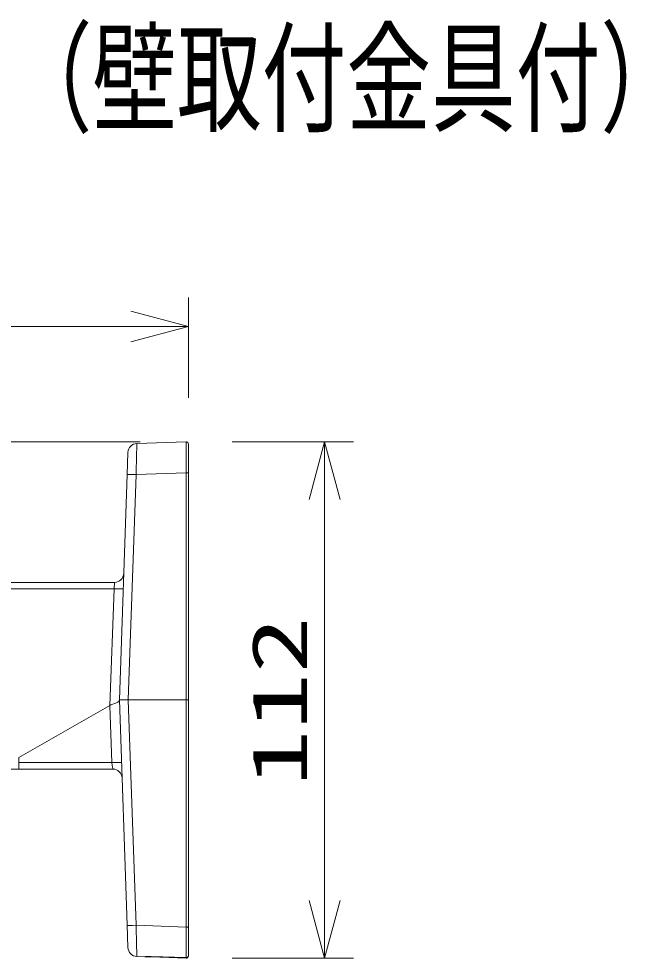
# Model space of a CAD drawing. Units: millimetres on the paper. Extents: x -62 to 65, y -59 to 59.
# Drawn here: x 34.81 to 61.17, y 18.57 to 59.31 of the extents above; entities that cross this region are included whole.
import ezdxf
from ezdxf.enums import TextEntityAlignment as Align

# ---------------------------------------------------------------- set-up
doc = ezdxf.new("R2010")
doc.units = ezdxf.units.MM
doc.layers.add('0-0_MOJI1', color=7, linetype='Continuous')
for name, color, linetype, lineweight in [('0-2_GAIKEI', 4, 'Continuous', 9), ('0-3_SUNPO', 7, 'Continuous', 9), ('0-4_0', 7, 'Continuous', 9)]:
    doc.layers.add(name, color=color, linetype=linetype, lineweight=lineweight)
doc.styles.add('ＭＳ ゴシック', font='')
doc.styles.get('ＭＳ ゴシック').set_extended_font_data('MS Gothic')

# ---------------------------------------------------------------- blocks, each defined once
blk = doc.blocks.new('_Open30')
at = {"layer": '0-4_0'}
blk.add_line((0, 0), (-1, 0), dxfattribs=at)
blk.add_lwpolyline([(-1, 0.2679), (0, 0), (-1, -0.2679)], dxfattribs=at)

msp = doc.modelspace()

# ---------------------------------------------------------------- linework, layer by layer
at = {"layer": '0-2_GAIKEI', "color": 7}
for p, q in [((42.072, 40.969), (39.936, 40.895)), ((42.175, 40.869), (42.175, 18.699)), ((39.55, 40.509), (39.516, 39.543)), ((39.175, 29.773), (39.516, 39.543)), ((21.75, 34.873), (38.967, 34.873)), ((39.175, 29.773), (39.516, 20.002)), ((4.886, 26.773), (38.894, 26.773)), ((39.55, 19.037), (39.516, 20.002)), ((40.276, 18.639), (39.936, 18.651)), ((40.276, 18.639), (40.561, 18.629)), ((42.072, 18.576), (40.561, 18.629)), ((42.175, 18.698), (42.175, 18.676))]:
    msp.add_line(p, q, dxfattribs=at)
at = {"layer": '0-2_GAIKEI'}
for p, q in [((39.561, 29.773), (39.902, 39.543)), ((42.072, 39.619), (39.902, 39.543)), ((42.072, 39.619), (42.072, 19.927)), ((38.944, 34.595), (38.967, 34.873)), ((38.944, 34.595), (22.812, 34.595)), ((38.767, 29.539), (38.944, 34.595)), ((42.175, 29.773), (39.175, 29.773)), ((39.175, 29.768), (39.175, 29.773)), ((39.561, 29.773), (39.902, 20.002)), ((38.767, 29.538), (34.815, 27.273)), ((38.767, 29.538), (38.767, 29.539)), ((34.807, 27.084), (34.815, 27.084)), ((34.815, 27.273), (34.815, 26.773)), ((42.072, 19.927), (39.902, 20.002)), ((40.561, 18.653), (42.071, 18.601)), ((40.561, 18.653), (40.561, 18.652)), ((40.561, 18.652), (42.072, 18.599)), ((42.173, 18.676), (42.175, 18.676))]:
    msp.add_line(p, q, dxfattribs=at)
for points in [[(39.936, 40.895), (39.936, 40.894), (39.935, 40.894), (39.935, 40.892), (39.933, 40.876), (39.927, 40.735), (39.918, 40.41), (39.902, 39.543)], [(42.072, 40.969), (42.072, 40.969), (42.071, 40.967), (42.071, 40.816), (42.072, 39.619)], [(39.175, 29.768), (39.172, 29.744), (39.163, 29.724), (39.149, 29.706), (39.129, 29.689), (39.105, 29.675), (39.045, 29.648), (38.971, 29.621), (38.891, 29.593), (38.808, 29.559), (38.767, 29.539)], [(38.767, 29.538), (38.853, 27.062), (34.815, 27.062)], [(39.936, 18.651), (39.936, 18.651), (39.935, 18.652), (39.935, 18.653), (39.933, 18.67), (39.927, 18.81), (39.918, 19.135), (39.902, 20.002)], [(42.072, 19.927), (42.07, 18.807), (42.071, 18.601)], [(40.561, 18.653), (40.469, 18.654), (40.412, 18.651), (40.317, 18.642), (40.276, 18.639)], [(40.561, 18.652), (40.416, 18.65), (40.308, 18.64), (40.276, 18.639)]]:
    msp.add_lwpolyline(points, dxfattribs=at)
at = {"layer": '0-2_GAIKEI', "color": 7}
for centre, radius, start, end in [((39.95, 40.495), 0.4, 92, 178), ((42.075, 40.869), 0.1, 0, 92), ((38.967, 35.273), 0.4, 270, 358), ((39.95, 19.051), 0.4, 182, 268), ((42.075, 18.676), 0.1, 268, 0)]:
    msp.add_arc(centre, radius, start, end, dxfattribs=at)
at = {"layer": '0-2_GAIKEI'}
for centre, radius, start, end in [((38.894, 26.373), 0.4, 2, 90), ((42.076, 18.7), 0.0992, 267.1247, 359.3761), ((42.075, 18.699), 0.1, 268.0133, 0)]:
    msp.add_arc(centre, radius, start, end, dxfattribs=at)
for centre, major_axis, ratio, start_param, end_param in [((39.916, 39.529), (-0.4, 0.014), 0.033683, 4.748472, 6.283185), ((42.075, 39.615), (0.1, 0), 0.034921, 6.283185, 7.888867), ((38.944, 34.611), (0.4, -0.014), 0.039162, 4.713757, 6.283185), ((38.87, 27.048), (-0.4, -0.014), 0.036391, 3.141593, 4.75362), ((38.869, 27.073), (0.025, -0.3), 0.056277, 4.742699, 6.278585), ((39.916, 20.016), (0.4, 0.014), 0.033683, 3.141593, 4.676306), ((42.075, 19.93), (0.1, 0), 0.034921, 4.677504, 6.283185), ((40.565, 18.729), (0.0035, 0.0999), 0.034878, 3.141593, 3.824947), ((42.075, 18.699), (-0.0035, -0.0999), 0.034879, 6.095611, 6.283185), ((42.075, 18.676), (0.0035, 0.0999), 0.034878, 3.141593, 3.831097)]:
    msp.add_ellipse(centre, major_axis=major_axis, ratio=ratio, start_param=start_param, end_param=end_param, dxfattribs=at)
at = {"layer": '0-3_SUNPO'}
for p, q in [((42.175, 42.868), (42.175, 47.218)), ((7.086, 45.968), (39.675, 45.968)), ((40.072, 40.969), (-1.664, 40.969)), ((44.072, 40.968), (49.332, 40.968)), ((48.082, 38.468), (48.082, 21.075)), ((44.072, 18.575), (49.332, 18.575))]:
    msp.add_line(p, q, dxfattribs=at)

# ---------------------------------------------------------------- block references
at = {"layer": '0-3_SUNPO', "xscale": 2.5, "yscale": 2.5}
msp.add_blockref('_Open30', (42.175, 45.968), dxfattribs=at)
for p, rotation in [((48.082, 40.968), 90), ((48.082, 18.575), 270)]:
    msp.add_blockref('_Open30', p, dxfattribs=dict(at, rotation=rotation))

# ---------------------------------------------------------------- texts
at = {"layer": '0-0_MOJI1', "style": 'ＭＳ ゴシック', "width": 0.7}
msp.add_text('屋外４ＭＰドームＡＩカメラ：ＩＲＬＥＤ（壁取付金具付）', height=3.849, dxfattribs=at).set_placement((-35.5, 53.66), align=Align.BOTTOM_LEFT)
at = {"layer": '0-3_SUNPO', "style": 'ＭＳ ゴシック', "width": 1.5}
msp.add_text('112', height=2.405, rotation=90, dxfattribs=at).set_placement((48.045, 26.022), align=Align.BOTTOM_LEFT)

doc.saveas('drawing.dxf')
